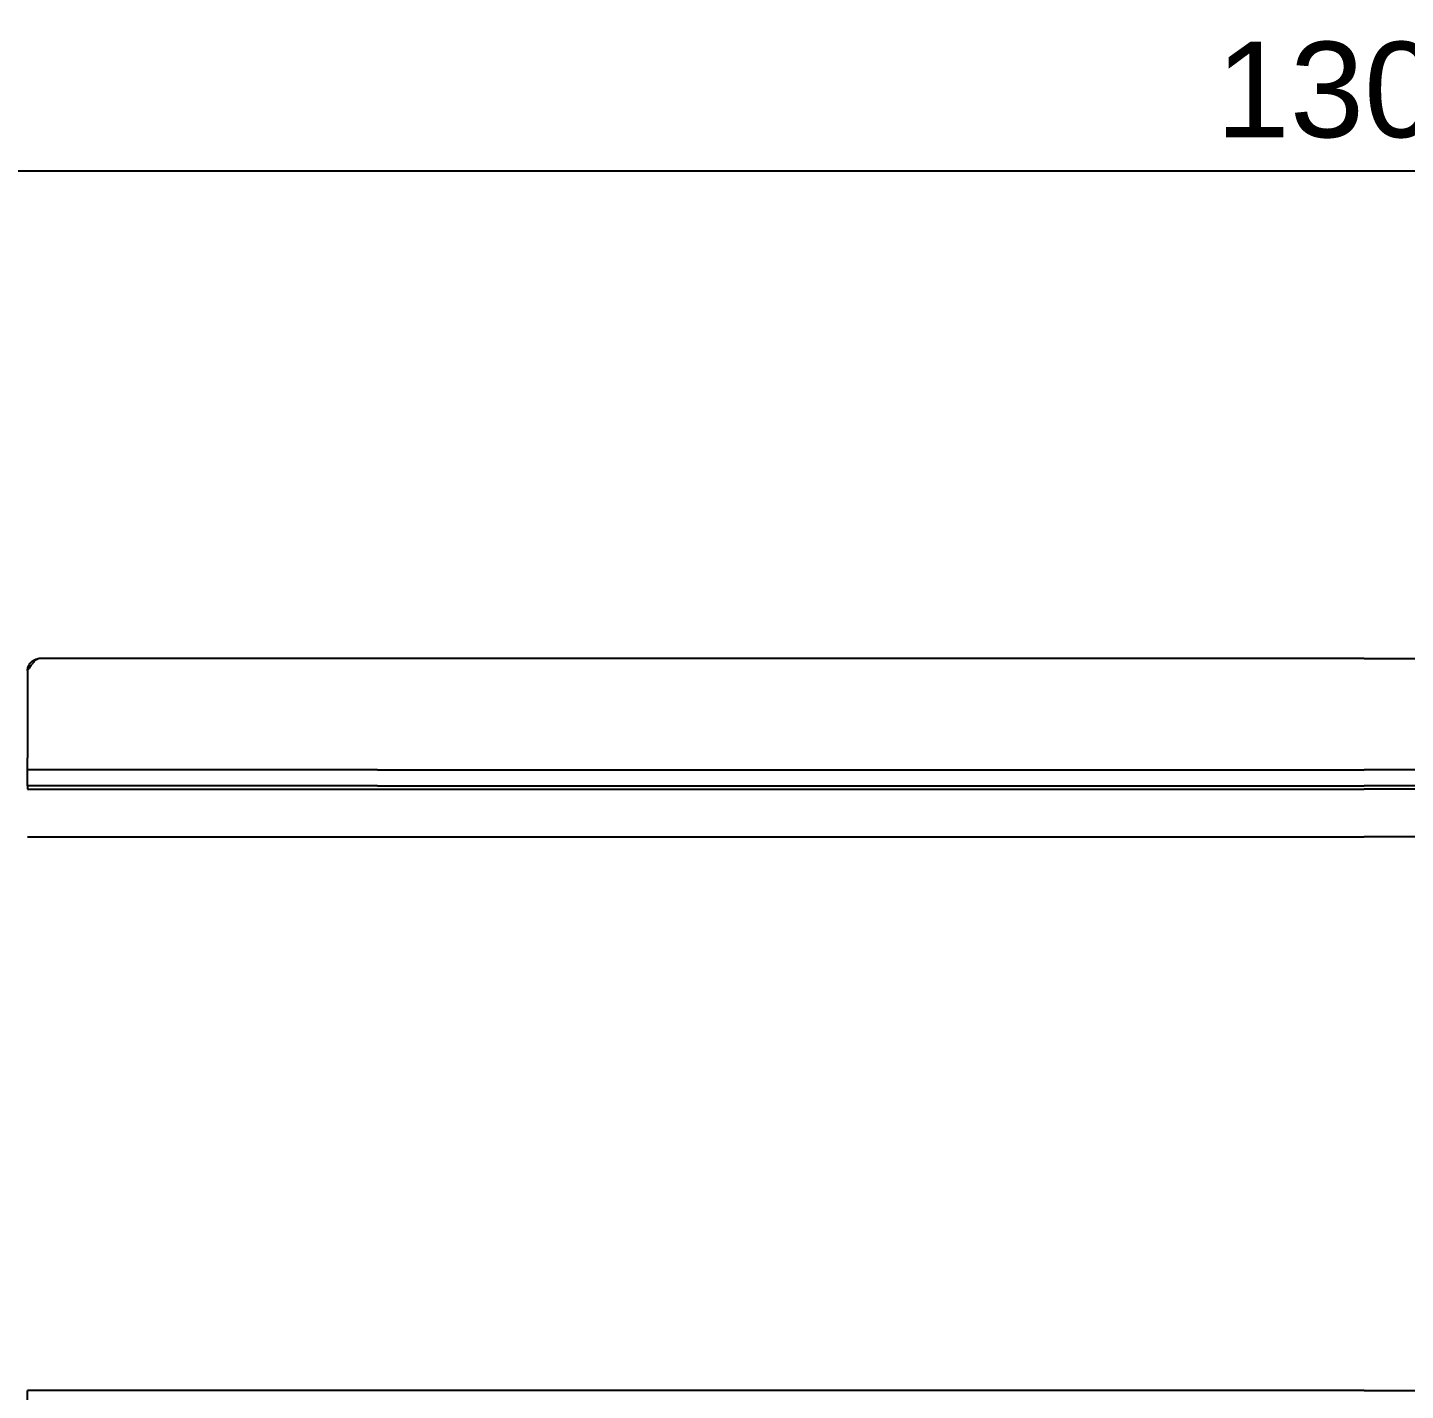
# Model space of a CAD drawing. Header units: millimetres. Extents: x -1480 to 5249, y -840 to 3860.
# Drawn here: x 1389.6 to 1822.6, y 1069.9 to 1498.2 of the extents above; entities that cross this region are included whole.
import ezdxf

# ---------------------------------------------------------------- set-up
doc = ezdxf.new("R2010")
doc.units = ezdxf.units.MM
doc.header["$MEASUREMENT"] = 0
doc.layers.add('Domyslna', color=7, linetype='Continuous', true_color=0x000000)
doc.layers.add('Utwórz2D linie widoczne', color=7, linetype='Continuous', true_color=0x000000)
doc.styles.add('Arial', font='arial.ttf')
doc.dimstyles.new('Millimeter Large', dxfattribs={"dimscale": 10, "dimtxt": 3, "dimasz": 2, "dimexe": 1, "dimexo": 0.5, "dimgap": 1, "dimtad": 1, "dimtoh": 1, "dimdec": 0, "dimzin": 1, "dimdsep": 46, "dimtxsty": 'Arial', "dimcen": 3.5, "dimadec": 0, "dimazin": 0, "dimtfac": 1, "dimtdec": 4, "dimtix": 1, "dimtmove": 1, "dimatfit": 3, "dimfxl": 0, "dimtolj": 1, "dimtzin": 1, "dimarcsym": 0})

# ---------------------------------------------------------------- blocks, each defined once
blk = doc.blocks.new('*D3')
at = {"layer": 'Defpoints', "color": 0}
for p in [(2459.57, 1453.16), (1159.57, 1353.79), (2459.57, 1353.79)]:
    blk.add_point(p, dxfattribs=at)
at = {"layer": 'Domyslna', "color": 0, "lineweight": -2}
for p, q in [((1159.57, 1358.79), (1159.57, 1463.16)), ((2459.57, 1358.79), (2459.57, 1463.16)), ((1179.57, 1453.16), (2439.57, 1453.16))]:
    blk.add_line(p, q, dxfattribs=at)
at = {"layer": 'Domyslna', "color": 0}
for points in [[(1179.57, 1456.49), (1179.57, 1449.82), (1159.57, 1453.16)], [(2439.57, 1449.82), (2439.57, 1456.49), (2459.57, 1453.16)]]:
    blk.add_solid(points, dxfattribs=at)
at = {"layer": 'Domyslna', "color": 0, "insert": (1809.57, 1478.47), "char_height": 30, "attachment_point": 5, "style": 'Arial'}
blk.add_mtext('\\A1;1300', dxfattribs=at)

msp = doc.modelspace()

# ---------------------------------------------------------------- linework, layer by layer
at = {"layer": 'Utwórz2D linie widoczne'}
for p, q in [((1390.88, 1298.93), (1390.98, 1299.02)), ((1390.98, 1299.02), (1391.09, 1299.1)), ((1391.09, 1299.1), (1391.19, 1299.17)), ((1391.19, 1299.17), (1391.3, 1299.24)), ((1391.3, 1299.24), (1391.41, 1299.31)), ((1391.41, 1299.31), (1391.52, 1299.38)), ((1391.52, 1299.38), (1391.64, 1299.44)), ((1391.59, 1298.87), (1391.83, 1299.11)), ((1391.64, 1299.44), (1391.75, 1299.5)), ((1391.75, 1299.5), (1391.87, 1299.55)), ((1391.91, 1299.19), (1391.83, 1299.11)), ((1391.87, 1299.55), (1391.99, 1299.6)), ((1391.99, 1299.26), (1391.91, 1299.19)), ((1391.99, 1299.6), (1392.11, 1299.65)), ((1392.08, 1299.33), (1391.99, 1299.26)), ((1392.16, 1299.4), (1392.08, 1299.33)), ((1392.11, 1299.65), (1392.24, 1299.69)), ((1392.25, 1299.46), (1392.16, 1299.4)), ((1392.24, 1299.69), (1392.36, 1299.72)), ((1392.35, 1299.52), (1392.25, 1299.46)), ((1392.44, 1299.58), (1392.35, 1299.52)), ((1392.36, 1299.72), (1392.49, 1299.76)), ((1392.54, 1299.64), (1392.44, 1299.58)), ((1392.49, 1299.76), (1392.62, 1299.78)), ((1392.54, 1299.64), (1392.6, 1299.67)), ((1392.6, 1299.67), (1392.66, 1299.69)), ((1392.62, 1299.78), (1392.74, 1299.81)), ((1392.66, 1299.69), (1392.72, 1299.72)), ((1392.72, 1299.72), (1392.78, 1299.75)), ((1392.74, 1299.81), (1392.87, 1299.83)), ((1392.83, 1299.76), (1392.78, 1299.75)), ((1392.88, 1299.78), (1392.83, 1299.76)), ((1392.87, 1299.83), (1393, 1299.84)), ((1392.93, 1299.8), (1392.88, 1299.78)), ((1392.99, 1299.81), (1392.93, 1299.8)), ((1393.04, 1299.82), (1392.99, 1299.81)), ((1393, 1299.84), (1393.13, 1299.85)), ((1393.1, 1299.83), (1393.04, 1299.82)), ((1393.15, 1299.84), (1393.1, 1299.83)), ((1393.21, 1299.85), (1393.15, 1299.84)), ((1393.26, 1299.86), (1393.21, 1299.85)), ((1393.32, 1299.86), (1393.26, 1299.86)), ((1393.37, 1299.86), (1393.32, 1299.86)), ((1499.57, 1299.86), (1393.37, 1299.86)), ((1809.57, 1299.86), (1499.57, 1299.86)), ((1809.57, 1299.86), (2119.58, 1299.86)), ((1390.1, 1296.88), (1389.57, 1296.06)), ((1389.57, 1296.19), (1389.58, 1296.32)), ((1389.57, 1296.06), (1389.57, 1296.19)), ((1389.57, 1296.06), (1389.57, 1268.66)), ((1389.58, 1296.32), (1389.59, 1296.45)), ((1389.59, 1296.45), (1389.61, 1296.58)), ((1389.61, 1296.58), (1389.63, 1296.71)), ((1389.63, 1296.71), (1389.65, 1296.84)), ((1389.65, 1296.84), (1389.68, 1296.96)), ((1389.68, 1296.96), (1389.71, 1297.09)), ((1389.71, 1297.09), (1389.75, 1297.21)), ((1389.75, 1297.21), (1389.79, 1297.34)), ((1389.79, 1297.34), (1389.84, 1297.46)), ((1389.84, 1297.46), (1389.89, 1297.58)), ((1389.89, 1297.58), (1389.94, 1297.7)), ((1389.94, 1297.7), (1390, 1297.81)), ((1390, 1297.81), (1390.06, 1297.93)), ((1390.06, 1297.93), (1390.13, 1298.04)), ((1390.64, 1297.68), (1390.1, 1296.88)), ((1390.13, 1298.04), (1390.2, 1298.15)), ((1390.2, 1298.15), (1390.27, 1298.26)), ((1390.27, 1298.26), (1390.35, 1298.36)), ((1390.35, 1298.36), (1390.43, 1298.47)), ((1390.43, 1298.47), (1390.51, 1298.56)), ((1390.51, 1298.56), (1390.6, 1298.66)), ((1390.6, 1298.66), (1390.69, 1298.75)), ((1390.64, 1297.68), (1390.88, 1298.01)), ((1390.69, 1298.75), (1390.79, 1298.84)), ((1390.79, 1298.84), (1390.88, 1298.93)), ((1391.04, 1298.24), (1390.88, 1298.01)), ((1391.22, 1298.45), (1391.04, 1298.24)), ((1391.4, 1298.67), (1391.22, 1298.45)), ((1391.59, 1298.87), (1391.4, 1298.67)), ((1389.57, 1264.86), (1389.57, 1268.66)), ((1499.57, 1264.86), (1389.57, 1264.86)), ((1389.57, 1263.66), (1389.57, 1264.86)), ((1499.57, 1264.86), (1809.57, 1264.86)), ((2119.58, 1264.86), (1809.57, 1264.86)), ((1389.57, 1259.86), (1389.57, 1263.66)), ((1499.57, 1259.86), (1389.57, 1259.86)), ((1389.57, 1259.86), (1389.57, 1258.86)), ((1389.57, 1258.86), (1809.57, 1258.86)), ((1499.57, 1259.86), (1809.57, 1259.86)), ((2119.58, 1259.86), (1809.57, 1259.86)), ((2229.58, 1258.86), (1809.57, 1258.86)), ((1389.57, 1243.86), (1809.57, 1243.86)), ((2229.58, 1243.86), (1809.57, 1243.86)), ((1809.57, 1069.86), (1389.57, 1069.86)), ((1389.57, 649.86), (1389.57, 1069.86)), ((1809.57, 1069.86), (2229.58, 1069.86))]:
    msp.add_line(p, q, dxfattribs=at)

# ---------------------------------------------------------------- dimensions: what is measured, and where the dimension line sits
at = {"layer": 'Domyslna'}
dim = msp.add_aligned_dim(p1=(1159.57, 1353.79), p2=(2459.57, 1353.79), distance=99.36, dimstyle='Millimeter Large', dxfattribs=at)
dim.commit()
dim.dimension.update_dxf_attribs({"geometry": '*D3', "text_midpoint": (1809.57, 1478.47)})

doc.saveas('drawing.dxf')
